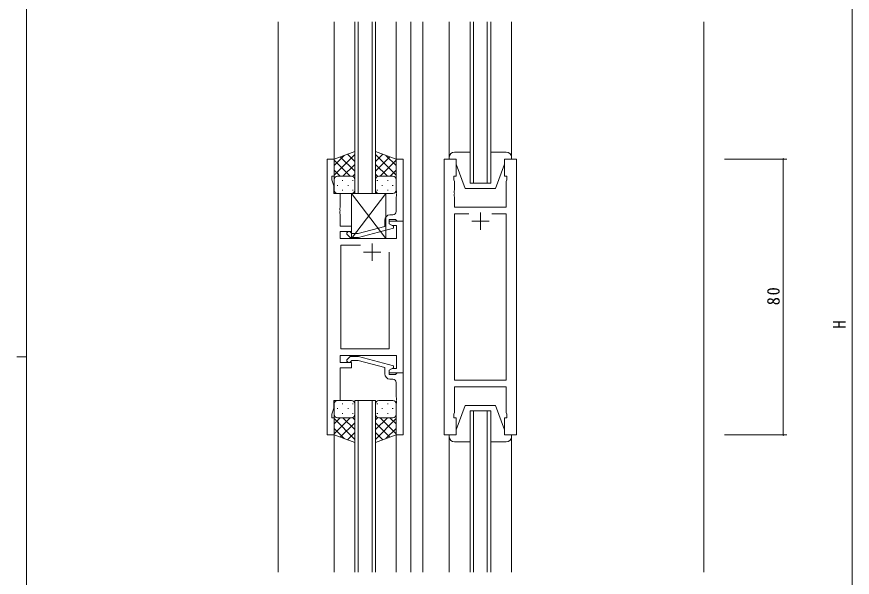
# Model space of a CAD drawing. Units: millimetres on the paper. Extents: x -420 to 373, y -297 to 267.
# Drawn here: x -420.5 to -178.3, y -62.1 to 100.4 of the extents above; entities that cross this region are included whole.
import ezdxf
from ezdxf.enums import TextEntityAlignment as Align

# ---------------------------------------------------------------- set-up
doc = ezdxf.new("R2010")
doc.units = ezdxf.units.MM
for name, color, linetype, lineweight in [('0-1_YKK_ZWAK', 7, 'Continuous', 9), ('0-3_YKK_12', 2, 'Continuous', 9), ('0-4_YKK_D', 6, 'Continuous', 9), ('0-6_YKK_13', 4, 'Continuous', 9), ('0-7_YKK_11', 7, 'Continuous', 9)]:
    doc.layers.add(name, color=color, linetype=linetype, lineweight=lineweight)
doc.styles.add('ＭＳ ゴシック', font='')
doc.styles.get('ＭＳ ゴシック').set_extended_font_data('MS Gothic')

msp = doc.modelspace()

# ---------------------------------------------------------------- linework, layer by layer
at = {"layer": '0-1_YKK_ZWAK'}
for p, q in [((-417.7, -260.6), (-417.7, 264.4)), ((-420.5, 1.9), (-417.7, 1.9))]:
    msp.add_line(p, q, dxfattribs=at)
at = {"layer": '0-3_YKK_12'}
for p, q in [((-344.689, 98.948), (-344.689, -60.552)), ((-328.504, 98.948), (-328.495, 58.698)), ((-322.495, 49.198), (-322.495, 98.948)), ((-321.495, 98.948), (-321.495, 49.198)), ((-317.495, 49.198), (-317.495, 98.948)), ((-316.495, 98.948), (-316.495, 49.198)), ((-310.507, 98.948), (-310.497, 58.698)), ((-306.297, 98.948), (-306.297, -60.552)), ((-302.796, 98.948), (-302.796, -60.552)), ((-295.097, 59.698), (-295.097, 98.948)), ((-289.097, 52.198), (-289.097, 98.948)), ((-288.097, 98.948), (-288.097, 52.198)), ((-284.097, 52.198), (-284.097, 98.948)), ((-283.097, 98.948), (-283.097, 52.198)), ((-277.097, 59.698), (-277.097, 98.948)), ((-221.297, 98.948), (-221.297, -60.552)), ((-283.097, 52.198), (-289.097, 52.198)), ((-322.502, -10.802), (-316.502, -10.802)), ((-322.502, -60.552), (-322.502, -10.802)), ((-321.502, -10.802), (-321.502, -60.552)), ((-317.502, -60.552), (-317.502, -10.802)), ((-316.502, -10.802), (-316.502, -60.552)), ((-289.097, -13.802), (-283.097, -13.802)), ((-289.097, -60.552), (-289.097, -13.802)), ((-288.097, -13.802), (-288.097, -60.552)), ((-284.097, -60.552), (-284.097, -13.802)), ((-283.097, -13.802), (-283.097, -60.552)), ((-328.499, -20.302), (-328.49, -60.552)), ((-310.502, -20.302), (-310.491, -60.552)), ((-295.097, -21.302), (-295.097, -60.552)), ((-277.097, -21.302), (-277.097, -60.552))]:
    msp.add_line(p, q, dxfattribs=at)
at = {"layer": '0-4_YKK_D'}
for p, q in [((-178.289, 179.698), (-178.289, -156.302)), ((-215.289, 59.198), (-197.289, 59.198)), ((-198.289, 59.198), (-198.289, -20.802)), ((-215.289, -20.802), (-197.289, -20.802))]:
    msp.add_line(p, q, dxfattribs=at)
for centre, start, end in [((-198.289, 59.198), 90, 270), ((-198.289, 59.198), 270, 90), ((-198.289, -20.802), 90, 270), ((-198.289, -20.802), 270, 90)]:
    msp.add_arc(centre, 0.106, start, end, dxfattribs=at)
at = {"layer": '0-6_YKK_13'}
for p, q in [((-322.497, 61.341), (-328.497, 59.198)), ((-322.497, 58.475), (-324.608, 60.587)), ((-322.497, 52.977), (-322.497, 61.341)), ((-316.498, 61.341), (-310.498, 59.198)), ((-316.498, 52.977), (-316.498, 61.341)), ((-316.498, 58.475), (-314.387, 60.587)), ((-289.097, 61.198), (-293.597, 61.198)), ((-278.597, 61.198), (-283.097, 61.198)), ((-328.497, 54.467), (-322.497, 60.467)), ((-328.497, 57.295), (-325.536, 60.256)), ((-328.497, 59.198), (-328.497, 53.198)), ((-323.876, 54.198), (-328.497, 58.819)), ((-322.497, 55.647), (-326.692, 59.843)), ((-310.498, 54.467), (-316.498, 60.467)), ((-316.498, 55.647), (-312.303, 59.843)), ((-315.119, 54.198), (-310.498, 58.819)), ((-310.498, 57.295), (-313.459, 60.256)), ((-310.498, 59.198), (-310.498, 53.198)), ((-279.097, 57.698), (-279.097, 59.198)), ((-326.705, 54.198), (-328.497, 55.99)), ((-325.936, 54.198), (-322.497, 57.638)), ((-313.059, 54.198), (-316.498, 57.638)), ((-312.29, 54.198), (-310.498, 55.99)), ((-293.097, 57.698), (-290.497, 50.698)), ((-279.097, 57.698), (-281.697, 50.698)), ((-327.497, 54.198), (-323.897, 54.198)), ((-327.097, 54.198), (-323.497, 54.198)), ((-323.165, 54.142), (-322.497, 54.81)), ((-315.83, 54.142), (-316.498, 54.81)), ((-311.898, 54.198), (-315.498, 54.198)), ((-311.498, 54.198), (-315.098, 54.198)), ((-328.497, 50.198), (-328.497, 53.198)), ((-327.577, 51.562), (-327.377, 51.562)), ((-326.162, 52.977), (-325.962, 52.977)), ((-324.547, 51.562), (-324.347, 51.562)), ((-323.132, 52.977), (-322.932, 52.977)), ((-322.497, 53.198), (-322.497, 50.198)), ((-316.498, 53.198), (-316.498, 50.198)), ((-315.863, 52.977), (-316.063, 52.977)), ((-314.448, 51.562), (-314.648, 51.562)), ((-312.833, 52.977), (-313.033, 52.977)), ((-311.418, 51.562), (-311.618, 51.562)), ((-310.498, 50.198), (-310.498, 53.198)), ((-323.497, 49.198), (-327.497, 49.198)), ((-326.162, 50.147), (-325.962, 50.147)), ((-323.496, 49.198), (-313.496, 36.198)), ((-313.496, 49.198), (-323.496, 36.198)), ((-323.132, 50.147), (-322.932, 50.147)), ((-315.863, 50.147), (-316.063, 50.147)), ((-315.498, 49.198), (-311.498, 49.198)), ((-312.833, 50.147), (-313.033, 50.147)), ((-290.497, 50.698), (-281.697, 50.698)), ((-328.502, -11.802), (-328.502, -14.802)), ((-323.502, -10.802), (-327.502, -10.802)), ((-326.167, -11.75), (-325.967, -11.75)), ((-323.137, -11.75), (-322.937, -11.75)), ((-322.502, -14.802), (-322.502, -11.802)), ((-316.503, -14.802), (-316.503, -11.802)), ((-315.868, -11.75), (-316.068, -11.75)), ((-315.503, -10.802), (-311.503, -10.802)), ((-312.838, -11.75), (-313.038, -11.75)), ((-310.503, -11.802), (-310.503, -14.802)), ((-327.582, -13.165), (-327.382, -13.165)), ((-324.552, -13.165), (-324.352, -13.165)), ((-314.453, -13.165), (-314.653, -13.165)), ((-311.423, -13.165), (-311.623, -13.165)), ((-293.097, -19.302), (-290.497, -12.302)), ((-290.497, -12.302), (-281.697, -12.302)), ((-279.097, -19.302), (-281.697, -12.302)), ((-328.502, -20.802), (-328.502, -14.802)), ((-323.881, -15.801), (-328.502, -20.422)), ((-326.71, -15.802), (-328.502, -17.593)), ((-328.502, -16.07), (-322.502, -22.07)), ((-327.502, -15.802), (-323.902, -15.802)), ((-327.102, -15.802), (-323.502, -15.802)), ((-326.167, -14.58), (-325.967, -14.58)), ((-325.941, -15.802), (-322.502, -19.241)), ((-323.17, -15.745), (-322.502, -16.413)), ((-323.137, -14.58), (-322.937, -14.58)), ((-322.502, -14.58), (-322.502, -22.944)), ((-316.503, -14.58), (-316.503, -22.944)), ((-315.835, -15.745), (-316.503, -16.413)), ((-313.064, -15.802), (-316.503, -19.241)), ((-310.503, -16.07), (-316.503, -22.07)), ((-315.868, -14.58), (-316.068, -14.58)), ((-311.903, -15.802), (-315.503, -15.802)), ((-315.124, -15.801), (-310.503, -20.422)), ((-311.503, -15.802), (-315.103, -15.802)), ((-312.838, -14.58), (-313.038, -14.58)), ((-312.295, -15.802), (-310.503, -17.593)), ((-310.503, -20.802), (-310.503, -14.802)), ((-328.502, -18.898), (-325.541, -21.859)), ((-322.502, -17.25), (-326.697, -21.446)), ((-316.503, -17.25), (-312.308, -21.446)), ((-310.503, -18.898), (-313.464, -21.859)), ((-279.097, -19.302), (-279.097, -20.802)), ((-322.502, -22.944), (-328.502, -20.802)), ((-322.502, -20.079), (-324.613, -22.19)), ((-316.503, -20.079), (-314.392, -22.19)), ((-316.503, -22.944), (-310.503, -20.802)), ((-289.097, -22.802), (-293.597, -22.802)), ((-278.597, -22.802), (-283.097, -22.802))]:
    msp.add_line(p, q, dxfattribs=at)
for points in [[(-295.097, 59.698), (-295.097, 59.198), (-293.097, 59.198), (-293.097, 57.698)], [(-279.097, 59.198), (-277.097, 59.198), (-277.097, 59.698)], [(-295.097, -21.302), (-295.097, -20.802), (-293.097, -20.802), (-293.097, -19.302)], [(-279.097, -20.802), (-277.097, -20.802), (-277.097, -21.302)]]:
    msp.add_lwpolyline(points, dxfattribs=at)
msp.add_lwpolyline([(-313.496, 49.198), (-323.496, 49.198), (-323.496, 36.198), (-313.496, 36.198)], close=True, dxfattribs=at)
for centre, radius, start, end in [((-293.597, 59.698), 1.5, 90, 180), ((-278.597, 59.698), 1.5, 0, 90), ((-327.497, 53.198), 1, 89.99998, 179.99998), ((-327.497, 53.198), 1, 89.99998, 179.99998), ((-323.497, 53.198), 1, 359.99998, 89.99998), ((-323.497, 53.198), 1, 359.99998, 89.99998), ((-315.498, 53.198), 1, 89.99998, 179.99998), ((-315.498, 53.198), 1, 89.99998, 179.99998), ((-311.498, 53.198), 1, 359.99998, 89.99998), ((-311.498, 53.198), 1, 359.99998, 89.99998), ((-327.497, 50.198), 1, 179.99998, 269.99998), ((-323.497, 50.198), 1, 269.99998, 359.99998), ((-315.498, 50.198), 1, 179.99998, 269.99998), ((-311.498, 50.198), 1, 269.99998, 359.99998), ((-327.502, -11.802), 1, 90, 180), ((-323.502, -11.802), 1, 0, 90), ((-315.503, -11.802), 1, 90, 180), ((-311.503, -11.802), 1, 0, 90), ((-327.502, -14.802), 1, 180, 270), ((-327.502, -14.802), 1, 180, 270), ((-323.502, -14.802), 1, 270, 0), ((-323.502, -14.802), 1, 270, 0), ((-315.503, -14.802), 1, 180, 270), ((-315.503, -14.802), 1, 180, 270), ((-311.503, -14.802), 1, 270, 0), ((-311.503, -14.802), 1, 270, 0), ((-293.597, -21.302), 1.5, 180, 270), ((-278.597, -21.302), 1.5, 270, 0)]:
    msp.add_arc(centre, radius, start, end, dxfattribs=at)
at = {"layer": '0-7_YKK_11'}
for p, q in [((-286.096, 43.698), (-286.096, 38.698)), ((-311.496, 42.998), (-312.296, 42.998)), ((-289.447, 43.268), (-293.596, 43.268)), ((-288.596, 41.198), (-283.596, 41.198)), ((-317.498, 34.698), (-317.498, 29.698)), ((-319.998, 32.198), (-314.998, 32.198)), ((-312.498, 32.198), (-312.498, 4.128)), ((-311.495, -4.602), (-312.295, -4.602))]:
    msp.add_line(p, q, dxfattribs=at)
for points in [[(-330.498, 59.198), (-330.498, -20.802), (-328.498, -20.802), (-328.498, -15.802), (-329.198, -15.802), (-329.198, -14.802), (-328.568, -13.071), (-328.568, -10.802), (-326.698, -10.802), (-326.698, -1.302), (-323.498, -1.302), (-323.498, 0.198), (-326.698, 0.198), (-326.698, 2.198), (-310.428, 2.198), (-310.428, -1.502), (-311.632, -1.502), (-312.498, -2.002), (-312.498, -2.802), (-308.498, -2.802), (-308.498, 41.198), (-312.498, 41.198), (-312.498, 40.398), (-311.632, 39.898), (-310.428, 39.898), (-310.428, 36.198), (-326.698, 36.198), (-326.698, 38.198), (-323.498, 38.198), (-323.498, 39.698), (-326.698, 39.698), (-326.698, 43.24), (-326.818, 43.423), (-326.818, 43.973), (-326.698, 44.157), (-326.698, 44.24), (-326.818, 44.423), (-326.818, 44.973), (-326.698, 45.157), (-326.698, 49.198)], [(-326.698, 49.198), (-328.568, 49.198), (-328.568, 51.468), (-329.198, 53.198), (-329.198, 54.198), (-328.498, 54.198), (-328.498, 59.198), (-330.498, 59.198)], [(-308.496, 41.198), (-308.496, 59.198), (-310.496, 59.198), (-310.496, 50.157), (-310.376, 49.973), (-310.376, 49.423), (-310.496, 49.24), (-310.496, 49.157), (-310.376, 48.973), (-310.376, 48.423), (-310.496, 48.24), (-310.496, 43.998)], [(-324.621, 37.174), (-323.845, 36.398), (-321.4, 36.398), (-311.296, 39.106), (-311.296, 39.706), (-312.496, 40.398), (-312.496, 41.698), (-310.696, 41.698), (-310.496, 41.498), (-310.196, 41.198), (-308.496, 41.198)], [(-313.796, 41.498), (-313.796, 39.678), (-321.558, 37.598), (-323.348, 37.598), (-323.772, 38.023)], [(-289.447, 43.268), (-293.596, 43.268), (-293.596, -4.872), (-278.596, -4.872), (-278.596, 43.268), (-282.746, 43.268)], [(-312.498, 32.198), (-312.498, 4.128), (-326.498, 4.128), (-326.498, 34.268), (-320.849, 34.268)], [(-324.619, 1.223), (-323.843, 1.998), (-321.398, 1.998), (-311.295, -0.709), (-311.295, -1.309), (-312.495, -2.002), (-312.495, -3.302), (-310.695, -3.302), (-310.495, -3.102), (-310.195, -2.802), (-308.495, -2.802)], [(-313.795, -3.102), (-313.795, -1.281), (-321.556, 0.798), (-323.346, 0.798), (-323.77, 0.374)], [(-308.495, -2.802), (-308.495, -20.802), (-310.495, -20.802), (-310.495, -11.76), (-310.375, -11.577), (-310.375, -11.027), (-310.495, -10.843), (-310.495, -10.76), (-310.375, -10.577), (-310.375, -10.027), (-310.495, -9.843), (-310.495, -5.602)]]:
    msp.add_lwpolyline(points, dxfattribs=at)
msp.add_lwpolyline([(-296.596, 59.198), (-296.596, -20.802), (-293.096, -20.802), (-293.096, -15.802), (-293.796, -15.802), (-293.796, -14.802), (-293.596, -14.252), (-293.596, -6.802), (-278.596, -6.802), (-278.596, -14.252), (-278.396, -14.802), (-278.396, -15.802), (-279.096, -15.802), (-279.096, -20.802), (-275.596, -20.802), (-275.596, 59.198), (-279.096, 59.198), (-279.096, 54.198), (-278.396, 54.198), (-278.396, 53.198), (-278.596, 52.649), (-278.596, 45.198), (-293.596, 45.198), (-293.596, 48.24), (-293.716, 48.423), (-293.716, 48.973), (-293.596, 49.157), (-293.596, 49.24), (-293.716, 49.423), (-293.716, 49.973), (-293.596, 50.157), (-293.596, 52.649), (-293.796, 53.198), (-293.796, 54.198), (-293.096, 54.198), (-293.096, 59.198)], close=True, dxfattribs=at)
for centre, radius, start, end in [((-311.496, 43.998), 1, 270, 359.99998), ((-312.296, 41.498), 1.5, 90, 179.99998), ((-324.196, 37.598), 0.6, 44.99998, 225), ((-324.195, 0.798), 0.6, 134.99998, 315), ((-312.295, -3.102), 1.5, 180, 269.99998), ((-311.495, -5.602), 1, 0, 89.99998)]:
    msp.add_arc(centre, radius, start, end, dxfattribs=at)

# ---------------------------------------------------------------- texts
at = {"layer": '0-4_YKK_D', "color": 3, "style": 'ＭＳ ゴシック'}
msp.add_text('H', height=3.666, rotation=90, dxfattribs=at).set_placement((-179.089, 9.973), align=Align.BOTTOM_LEFT)
at = {"layer": '0-4_YKK_D', "color": 3, "insert": (-199.289, 16.798), "char_height": 3.666, "attachment_point": 7, "rotation": 90, "style": 'ＭＳ ゴシック'}
msp.add_mtext('\\T1.21;\\W0.95;80', dxfattribs=at)

doc.saveas('drawing.dxf')
